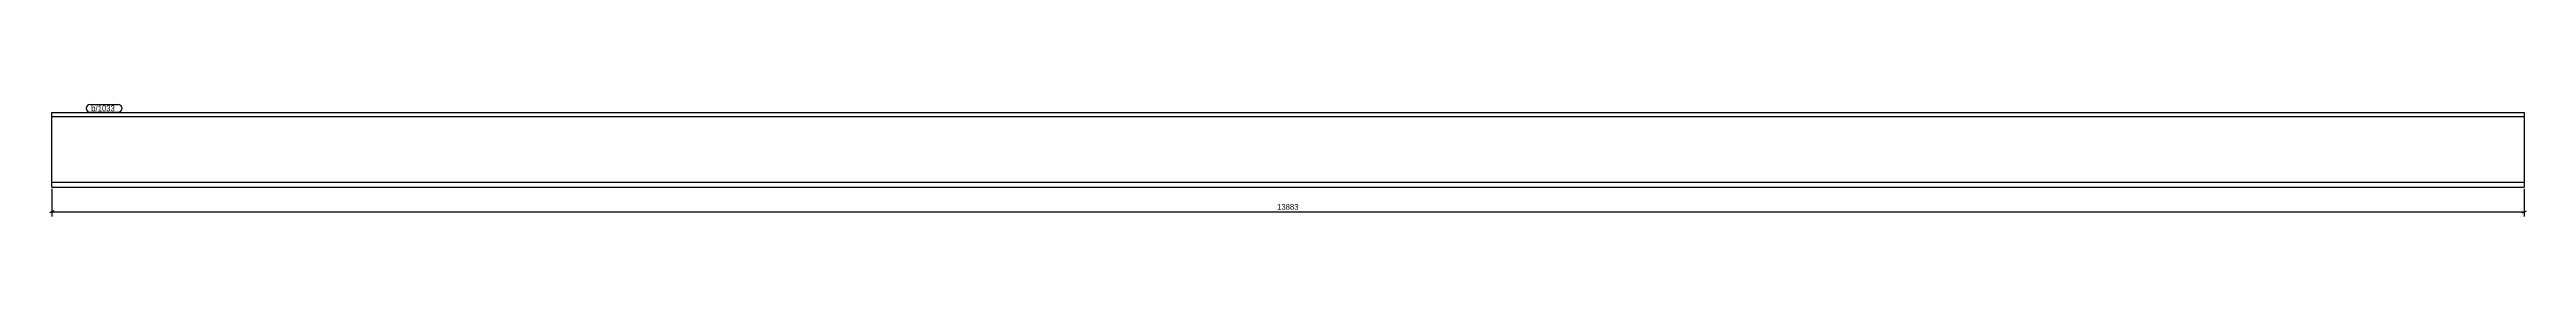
# Model space of a CAD drawing. Header units: millimetres. Extents: x 32 to 13939, y 32 to 663.
import ezdxf

# ---------------------------------------------------------------- set-up
doc = ezdxf.new("R2010")
doc.units = ezdxf.units.MM
doc.styles.add('Comic Sans MS', font='COMIC.TTF', dxfattribs={"height": 0.2})

msp = doc.modelspace()

# ---------------------------------------------------------------- linework, layer by layer
at = {"color": 7, "linetype": 'Continuous'}
for p, q in [((44, 198), (44, 618)), ((44, 618), (13927, 618)), ((13927, 593), (44, 593)), ((13927, 618), (13927, 198)), ((13927, 223), (44, 223)), ((44, 198), (13927, 198))]:
    msp.add_line(p, q, dxfattribs=at)
at = {"color": 8, "linetype": 'Continuous'}
for p, q in [((44, 188), (44, 32)), ((13927, 188), (13927, 32)), ((56, 64), (32, 52)), ((44, 58), (13927, 58)), ((13915, 52), (13939, 64))]:
    msp.add_line(p, q, dxfattribs=at)

# ---------------------------------------------------------------- next in the draw order: wipeouts: each hides what was drawn before it
at = {"color": 0}
for points in [[(411, 625), (411, 657), (266, 657), (266, 625)], [(7054, 64), (7054, 108), (6917, 108), (6917, 64)]]:
    msp.add_wipeout(points, dxfattribs=at)

# ---------------------------------------------------------------- next in the draw order: texts
at = {"color": 3, "style": 'Comic Sans MS'}
msp.add_text('13883', height=32.4, dxfattribs=at).set_placement((6924, 70))

# ---------------------------------------------------------------- next in the draw order: wipeouts: each hides what was drawn before it
at = {"color": 0}
msp.add_wipeout([(411, 625), (411, 657), (266, 657), (266, 625)], dxfattribs=at)

# ---------------------------------------------------------------- next in the draw order: linework, layer by layer
at = {"color": 7, "linetype": 'Continuous'}
for p, q in [((260, 663), (417, 663)), ((260, 619), (417, 619))]:
    msp.add_line(p, q, dxfattribs=at)
for centre, start, end in [((260, 641), 90, 270), ((417, 641), 270, 90)]:
    msp.add_arc(centre, 22, start, end, dxfattribs=at)

# ---------------------------------------------------------------- next in the draw order: texts
at = {"color": 3, "style": 'Comic Sans MS'}
msp.add_text('b/1033', height=32.4, dxfattribs=at).set_placement((266, 625))

doc.saveas('drawing.dxf')
